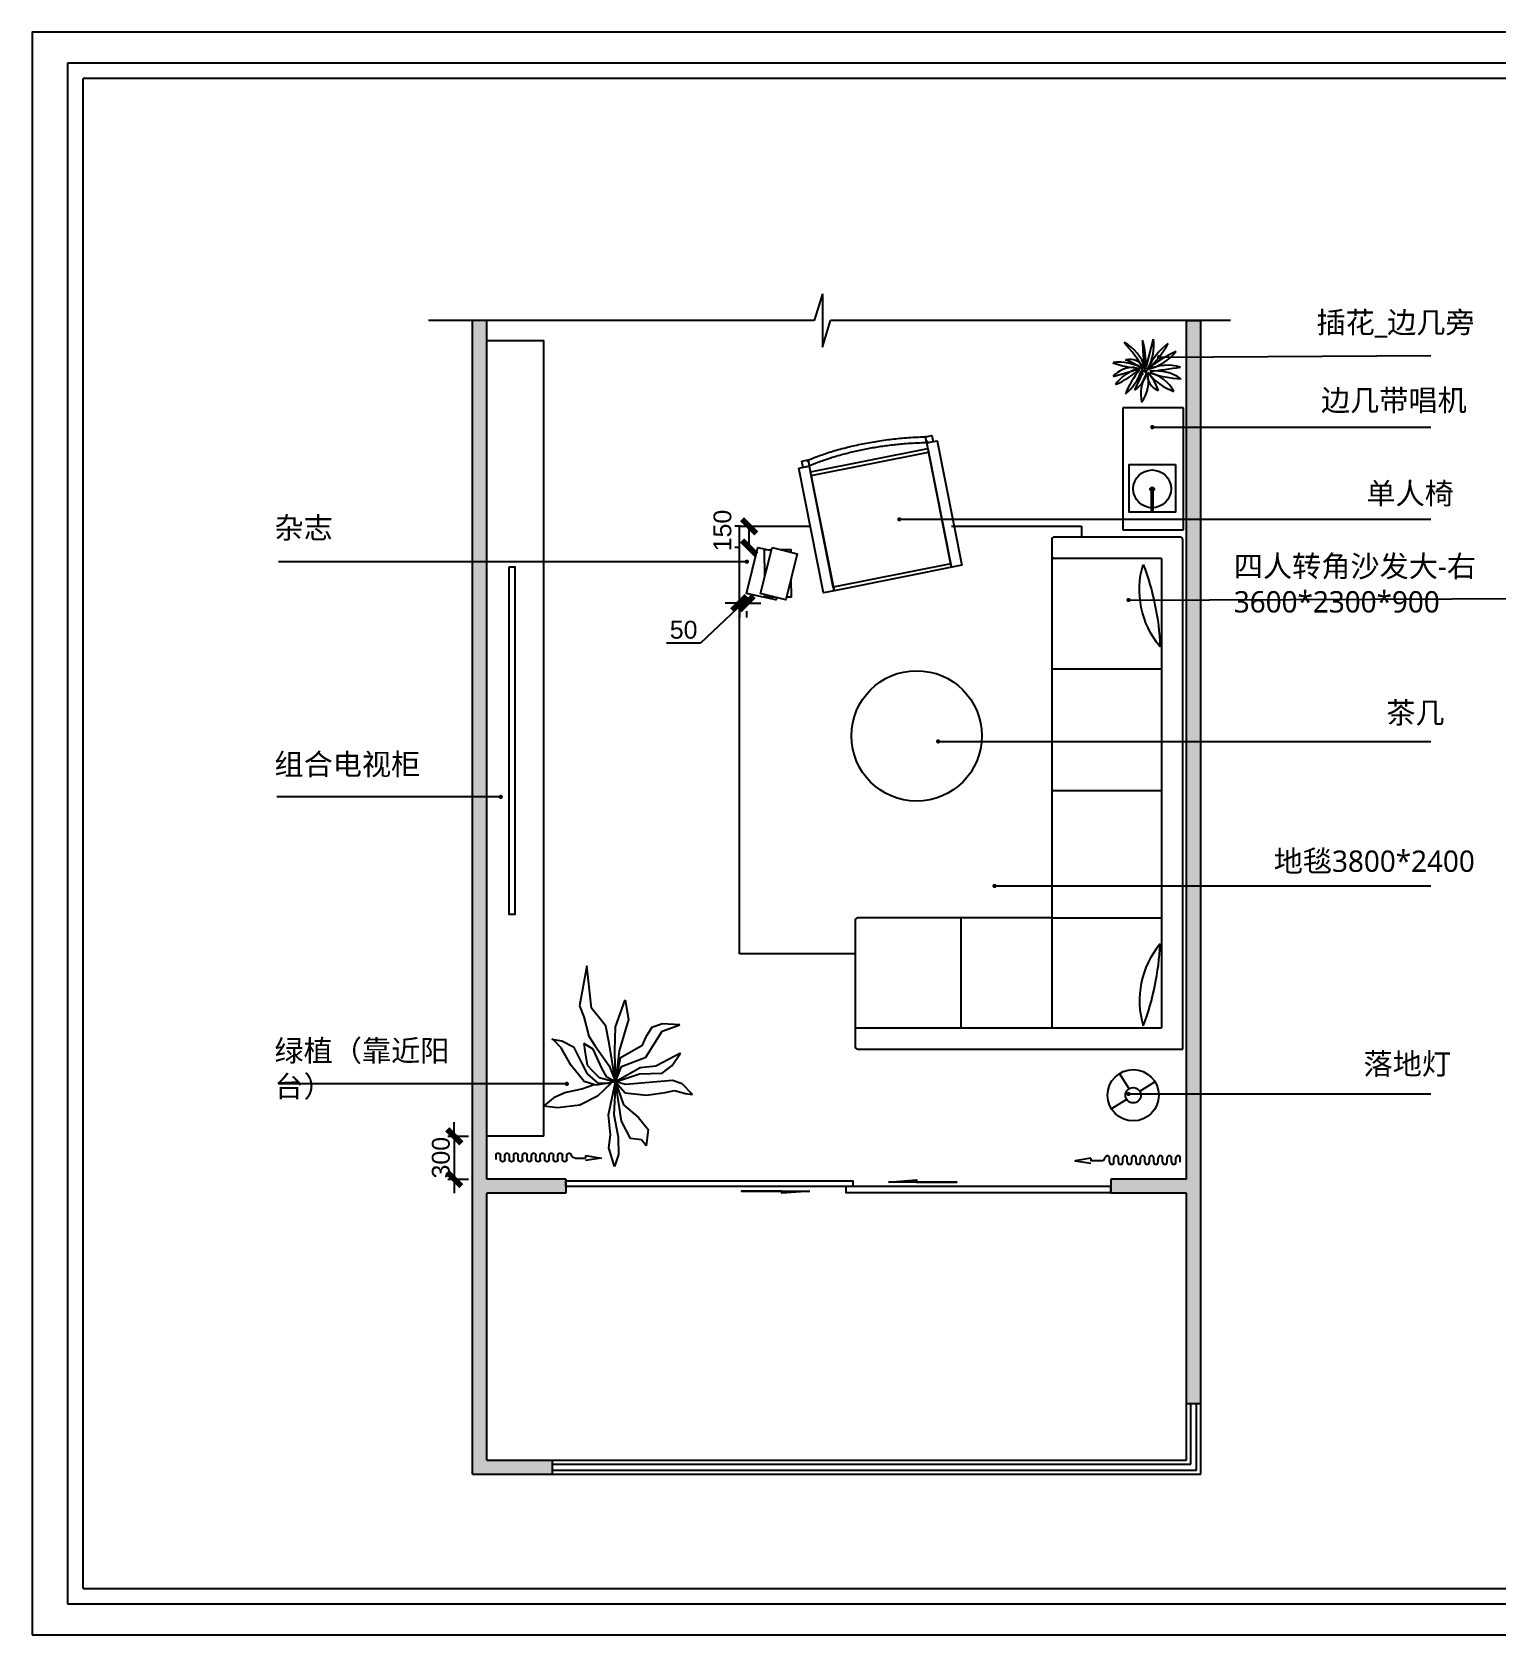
# Model space of a CAD drawing. Extents: x 96704 to 336282, y 34580 to 122302.
# Drawn here: x 152058 to 162337, y 93341 to 104589 of the extents above; entities that cross this region are included whole.
import ezdxf

# ---------------------------------------------------------------- set-up
doc = ezdxf.new("R2010")
doc.units = 0
doc.header["$LTSCALE"] = 1000
doc.header["$MEASUREMENT"] = 0
for name, color, linetype in [('A-rc 混凝土墙', 255, 'Continuous'), ('A-WINDOW-门窗', 153, 'Continuous'), ('FF-PLANTS', 86, 'Continuous'), ('PM-家具', 146, 'Continuous'), ('PUB_DIM', 3, 'Continuous'), ('WINDOW', 4, 'Continuous'), ('活动家具', 7, 'Continuous')]:
    doc.layers.add(name, color=color, linetype=linetype)
doc.styles.add('_TCH_DIM', font='SIMPLEX', dxfattribs={"bigfont": 'GBCBIG'})
doc.styles.add('ar', font='arial.ttf')
doc.styles.get("Standard").update_dxf_attribs({"font": 'gbenor.shx', "bigfont": 'gbcbig.shx'})
doc.dimstyles.new('1-50', dxfattribs={"dimscale": 50, "dimtxt": 2.5, "dimasz": 2, "dimexe": 2, "dimexo": 2.5, "dimgap": 0.6, "dimtad": 1, "dimdec": 0, "dimrnd": 0.005, "dimzin": 0, "dimdsep": 46, "dimtxsty": 'ar', "dimblk": 'ARCHTICK', "dimcen": 0.125, "dimclrd": 44, "dimclre": 44, "dimclrt": 50, "dimadec": 0, "dimazin": 0, "dimtfac": 1, "dimtdec": 0, "dimtix": 1, "dimtmove": 1, "dimatfit": 3, "dimldrblk": 'DOT', "dimfxl": 1, "dimtvp": 1, "dimtolj": 1, "dimtzin": 0, "dimarcsym": 0})
doc.dimstyles.new('ISO-25', dxfattribs={"dimtxt": 2.5, "dimasz": 2.5, "dimexe": 1.25, "dimexo": 0.625, "dimtad": 1, "dimtxsty": 'Standard', "dimcen": 2.5, "dimadec": 0, "dimazin": 0, "dimtfac": 1, "dimtmove": 0, "dimatfit": 3, "dimfxl": 1, "dimarcsym": 0})
pattern_1 = [(225, (272146.878, 124995.736), (17.6776695, -17.6776695), []), (230, (272146.88, 124995.736), (-71.726018, 6.275213), [7.5, -82.5]), (175, (272146.88, 124995.736), (13.875133, -75.219213), [6, -66]), (280.4514, (272140.9, 124996.26), (-57.85094, -68.943954), [6.37402, -70.11421]), (226.1842, (272146.88, 124975.74), (-106.724105, 16.5519), [11.25, -123.75]), (276.6356, (272137.98, 124977.12), (-93.46627, -97.41179), [9.56103, -105.1713]), (171.1842, (272146.88, 124975.74), (-93.46619, -97.41186), [9, -99]), (201, (272136.88, 124980.736), (-59.690705, 40.26189), [7.5, -82.5]), (146, (272136.88, 124980.736), (-24.331533, -72.515005), [6, -66]), (251.4514, (272131.904, 124984.09), (-84.022263, -32.25305), [6.37402, -70.11421]), (217.5, (272146.878, 124995.736), (-1.2159855, -33.2893854), [0, -65.2, 0, -67, 0, -66.25]), (187.5, (272146.88, 124995.736), (-26.306954, -39.441171), [0, -38.2, 0, -63.7, 0, -25.25]), (147.5, (272169.178, 124995.736), (-53.3822436, 2.255487), [0, -25, 0, -78, 0, -103.5]), (137.5, (272179.18, 124995.736), (-58.318617, -10.010498), [0, -32.5, 0, -51.8, 0, -73.5])]

# ---------------------------------------------------------------- blocks, each defined once
blk = doc.blocks.new('图框2')
at = {"color": 251}
for p, q in [((25027, 17757), (372, 17757)), ((372, 17757), (372, 493)), ((372, 493), (25027, 493))]:
    blk.add_line(p, q, dxfattribs=at)
for p, q in [((24853, 17583), (546, 17583)), ((546, 667), (546, 17583)), ((546, 667), (24853, 667))]:
    blk.add_line(p, q)
blk.add_lwpolyline([(-25, 145), (25375, 145), (25375, 18105), (-25, 18105)], close=True)
blk = doc.blocks.new('wetghfwefw')
at = {"layer": 'A-WINDOW-门窗', "color": 9}
for p, q in [((10350, 3958), (10277, 3958)), ((10407, 3948), (10407, 3977)), ((10438, 3948), (10438, 3977)), ((10470, 3948), (10470, 3977)), ((10501, 3948), (10501, 3977)), ((10532, 3948), (10532, 3977)), ((10563, 3948), (10563, 3977)), ((10594, 3948), (10594, 3977)), ((10625, 3948), (10625, 3977)), ((10656, 3948), (10656, 3977)), ((10687, 3948), (10687, 3977)), ((10718, 3948), (10718, 3977)), ((10749, 3948), (10749, 3977)), ((10780, 3948), (10780, 3977)), ((10811, 3948), (10811, 3977)), ((10842, 3948), (10842, 3977)), ((10873, 3948), (10873, 3977)), ((10904, 3948), (10904, 3977))]:
    blk.add_line(p, q, dxfattribs=at)
for points in [[(10277, 3976), (10167, 3958), (10277, 3941)], [(10277, 3976), (10277, 3958)]]:
    blk.add_lwpolyline(points, dxfattribs=at)
for centre, radius, start, end in [((10350, 3985), 27, 270, 348.9905), ((10392, 3977), 15.5, 0, 168.9905), ((10423, 3948), 15.5, 180, 0), ((10454, 3977), 15.5, 0, 180), ((10485, 3948), 15.5, 180, 0), ((10516, 3977), 15.5, 0, 180), ((10547, 3948), 15.5, 180, 0), ((10578, 3977), 15.5, 0, 180), ((10609, 3948), 15.5, 180, 0), ((10640, 3977), 15.5, 0, 180), ((10671, 3948), 15.5, 180, 0), ((10702, 3977), 15.5, 0, 180), ((10733, 3948), 15.5, 180, 0), ((10765, 3977), 15.5, 0, 180), ((10796, 3948), 15.5, 180, 0), ((10827, 3977), 15.5, 0, 180), ((10858, 3948), 15.5, 180, 0), ((10889, 3977), 15.5, 0, 180)]:
    blk.add_arc(centre, radius, start, end, dxfattribs=at)
blk = doc.blocks.new('5465476767')
for p, q in [((-151868, -28178), (-151868, -29058)), ((-148275, -28158), (-151848, -28158)), ((-148275, -30438), (-148275, -28158)), ((-151718, -28308), (-148425, -28308)), ((-151718, -28308), (-151718, -29058)), ((-150941, -28308), (-150941, -28408)), ((-150087, -28308), (-150087, -28408)), ((-149195, -29078), (-149195, -28308)), ((-148425, -30458), (-148425, -28308)), ((-150941, -28408), (-150941, -29078)), ((-150087, -28408), (-150087, -29078)), ((-151848, -29078), (-149195, -29078)), ((-151848, -29078), (-151738, -29078)), ((-149195, -29078), (-149195, -30438)), ((-149195, -29078), (-148425, -29078)), ((-148525, -29713), (-149195, -29713)), ((-148425, -29713), (-148525, -29713)), ((-149175, -30458), (-148295, -30458))]:
    blk.add_line(p, q)
for points in [[(-151675, -28436, -0.083637), (-151101, -28318, -0.251952)], [(-148438, -28436, 0.083637), (-149011, -28318, 0.251952)]]:
    blk.add_lwpolyline(points, format="xyb", close=True)
for centre, start, end in [((-151848, -28178), 90, 180), ((-151848, -29058), 180, 270), ((-151848, -29058), 180, 270), ((-151738, -29058), 270, 0), ((-149175, -30438), 179.9998, 270), ((-148295, -30438), 270, 0)]:
    blk.add_arc(centre, 20, start, end)
blk = doc.blocks.new('54645765767')
for p, q in [((-132508, -22070), (-132508, -22495)), ((-131653, -22070), (-132508, -22070)), ((-131653, -22495), (-131653, -22070)), ((-132508, -22495), (-131653, -22495))]:
    blk.add_line(p, q)
for points in [[(-132111, -22125), (-131776, -22125), (-131776, -22451), (-132111, -22451)], [(-131938, -22285), (-131788, -22285), (-131788, -22294), (-131938, -22294)]]:
    blk.add_lwpolyline(points, close=True)
for centre, major_axis, ratio in [((-131940, -22289), (0, -133), 0.996211), ((-131938, -22289), (0, -14.3), 0.958156)]:
    blk.add_ellipse(centre, major_axis=major_axis, ratio=ratio)
blk = doc.blocks.new('56547665767')
for p, q in [((-128594, -22123), (-128541, -21925)), ((-128623, -22160), (-128652, -22213))]:
    blk.add_line(p, q)
for centre, radius, start, end in [((-129146, -22092), 550, 357.3527, 16.7883), ((-127343, -21933), 1276, 180.0406, 189.2545), ((-128899, -21964), 360, 332.5578, 6.201), ((-128889, -22213), 300, 17.0473, 61.9276), ((-129539, -22682), 1078, 30.5938, 42.8173), ((-128166, -22317), 454, 127.198, 155.6633), ((-129084, -21600), 736, 313.3426, 331.0902), ((-128096, -22685), 732, 113.0908, 131.3416), ((-128661, -21789), 356, 283.5808, 321.3981), ((-128784, -22425), 338, 60.7276, 97.1833), ((-128608, -21493), 636, 249.9068, 267.3206), ((-128684, -22312), 189, 87.2952, 138.3612), ((-131808, -11688), 10914, 285.8626, 286.9), ((-128591, -22386), 259, 99.8628, 146.7938), ((-129113, -21577), 733, 294.5444, 310.3893), ((-128080, -22587), 716, 141.6493, 157.0931), ((-128974, -22027), 367, 309.798, 340.3125), ((-128709, -22176), 109, 23.5543, 105.4167), ((-129006, -22772), 750, 58.4211, 69.0755), ((-128623, -22152), 6.7, 231.0779, 160.3125), ((-128265, -21919), 396, 217.0365, 250.1741), ((-128443, -22435), 327, 74.0908, 114.731), ((-128888, -19052), 3115, 275.8835, 279.8947), ((-128527, -22461), 313, 55.4562, 97.3507), ((-128787, -22111), 204, 303.2932, 344.4946), ((-128029, -22540), 696, 147.3863, 158.1538), ((-128325, -22315), 306, 153.2316, 189.604), ((-128805, -22224), 228, 321.3411, 16.1962), ((-128476, -22180), 109, 169.4664, 253.7979), ((-128970, -22472), 500, 21.9119, 38.5429), ((-128308, -21405), 799, 250.9603, 267.0647), ((-128641, -22428), 278, 29.4585, 74.8757)]:
    blk.add_arc(centre, radius, start, end)
for points in [[(-128629, -22135), (-128579, -22143), (-128621, -22155), (-128592, -22165)], [(-128599, -22126), (-128579, -22131), (-128599, -22137), (-128579, -22142)]]:
    blk.add_solid(points)
blk = doc.blocks.new('345668009')
for points in [[(-136082, -21578), (-136037, -21578), (-136037, -21623), (-136082, -21623)], [(-135197, -21579), (-135152, -21579), (-135152, -21624), (-135197, -21624)], [(-136112, -21623), (-136037, -21623), (-136037, -22514), (-136112, -22514)]]:
    blk.add_lwpolyline(points, close=True)
for points in [[(-135122, -22514), (-136037, -22514), (-136037, -21664)], [(-136037, -21664), (-135197, -21664), (-135197, -22516)], [(-135197, -22488), (-136037, -22488), (-136037, -21690)], [(-136037, -21690), (-135197, -21690), (-135197, -22516)], [(-135197, -22516), (-135197, -21623)], [(-135197, -21623), (-135122, -21623), (-135122, -22514)]]:
    blk.add_lwpolyline(points)
blk.add_open_spline([(-136037, -21619), (-135655, -21544), (-135197, -21619), (-135197, -21600), (-135197, -21581), (-135655, -21507), (-136037, -21581), (-136037, -21600), (-136037, -21618)], degree=2, knots=[0, 0, 0, 1, 1, 2, 2, 3, 3, 4, 4, 4])
blk = doc.blocks.new('54657676')
for points in [[(-133808, -22502), (-133812, -22518), (-134018, -22474), (-133938, -22151), (-133844, -22171)], [(-133889, -22353), (-133891, -22167), (-133843, -22166)], [(-133779, -22166), (-133708, -22166), (-133708, -22184)], [(-133707, -22374), (-133706, -22499), (-133738, -22499)], [(-133819, -22499), (-133889, -22500), (-133889, -22482)]]:
    blk.add_lwpolyline(points)
blk.add_lwpolyline([(-133839, -22151), (-133662, -22195), (-133743, -22518), (-133920, -22474)], close=True)
blk = doc.blocks.new('3465465767')
for p, q in [((-126743, -21801), (-126759, -21870)), ((-126678, -21720), (-126743, -21801)), ((-126689, -21848), (-126678, -21769)), ((-126678, -21769), (-126678, -21720)), ((-127152, -21867), (-127145, -21987)), ((-127092, -21983), (-127152, -21867)), ((-126955, -21838), (-126903, -21912)), ((-126861, -21885), (-126955, -21838)), ((-126903, -21912), (-126843, -21998)), ((-126801, -21949), (-126861, -21885)), ((-126759, -21870), (-126720, -22058)), ((-126668, -21912), (-126689, -21848)), ((-126633, -22039), (-126668, -21912)), ((-127145, -21987), (-127109, -22058)), ((-126899, -22077), (-127092, -21983)), ((-126843, -21998), (-126819, -22107)), ((-126777, -22107), (-126801, -21949)), ((-126633, -22190), (-126633, -22039)), ((-126471, -22077), (-126395, -22000)), ((-126395, -22000), (-126280, -22000)), ((-126280, -22000), (-126319, -22038)), ((-126319, -22038), (-126319, -22115)), ((-127109, -22058), (-127039, -22092)), ((-127039, -22092), (-126973, -22114)), ((-126973, -22114), (-126924, -22182)), ((-126812, -22238), (-126899, -22077)), ((-126819, -22107), (-126700, -22267)), ((-126700, -22267), (-126777, -22107)), ((-126720, -22058), (-126692, -22193)), ((-126547, -22191), (-126471, -22077)), ((-126319, -22115), (-126433, -22191)), ((-127281, -22268), (-127147, -22228)), ((-127085, -22313), (-127281, -22268)), ((-127147, -22228), (-126920, -22268)), ((-126700, -22267), (-126966, -22343)), ((-126924, -22182), (-126871, -22253)), ((-126920, -22268), (-126700, -22267)), ((-126700, -22267), (-126917, -22298)), ((-126871, -22253), (-126700, -22267)), ((-126700, -22267), (-126812, -22238)), ((-126808, -22325), (-126700, -22267)), ((-126700, -22267), (-126727, -22332)), ((-126717, -22385), (-126700, -22267)), ((-126700, -22267), (-126633, -22190)), ((-126433, -22191), (-126700, -22267)), ((-126700, -22267), (-126547, -22191)), ((-126692, -22193), (-126700, -22267)), ((-126700, -22267), (-126472, -22250)), ((-126465, -22287), (-126700, -22267)), ((-126700, -22267), (-126661, -22400)), ((-126472, -22250), (-126317, -22201)), ((-126328, -22257), (-126465, -22287)), ((-126235, -22257), (-126328, -22257)), ((-126317, -22201), (-126197, -22184)), ((-126111, -22203), (-126235, -22257)), ((-126197, -22184), (-126111, -22203)), ((-127081, -22381), (-127119, -22419)), ((-126917, -22298), (-127085, -22313)), ((-126966, -22343), (-127081, -22381)), ((-126938, -22441), (-126808, -22325)), ((-126784, -22374), (-126910, -22449)), ((-126727, -22332), (-126784, -22374)), ((-126689, -22295), (-126585, -22381)), ((-126678, -22389), (-126689, -22295)), ((-126585, -22381), (-126509, -22496)), ((-127195, -22496), (-127486, -22563)), ((-127119, -22419), (-127195, -22496)), ((-127127, -22542), (-126997, -22490)), ((-126997, -22490), (-126938, -22441)), ((-126910, -22449), (-126941, -22520)), ((-126892, -22505), (-126794, -22479)), ((-126805, -22520), (-126734, -22471)), ((-126794, -22479), (-126756, -22434)), ((-126678, -22486), (-126777, -22588)), ((-126756, -22434), (-126717, -22385)), ((-126734, -22471), (-126678, -22389)), ((-126661, -22400), (-126678, -22486)), ((-126623, -22496), (-126661, -22419)), ((-126585, -22610), (-126623, -22496)), ((-126509, -22496), (-126471, -22648)), ((-127486, -22563), (-127201, -22580)), ((-127201, -22580), (-127127, -22542)), ((-126943, -22674), (-126910, -22588)), ((-126941, -22520), (-126892, -22505)), ((-126910, -22588), (-126805, -22520)), ((-126777, -22588), (-126892, -22674)), ((-126946, -22746), (-126943, -22674)), ((-126892, -22674), (-126941, -22734)), ((-126547, -22675), (-126585, -22610)), ((-126471, -22746), (-126547, -22675)), ((-126471, -22648), (-126471, -22746)), ((-126941, -22734), (-126946, -22746))]:
    blk.add_line(p, q)
blk = doc.blocks.new('_ArchTick')
at = {"color": 0, "linetype": 'ByBlock', "const_width": 0.4}
blk.add_lwpolyline([(-0.5, -0.5), (0.5, 0.5)], dxfattribs=at)
blk = doc.blocks.new('*D109')
at = {"layer": 'A-WINDOW-门窗', "color": 3, "lineweight": -2, "transparency": 16777216}
for p, q in [((155021, 96840), (155021, 96940)), ((154975, 96840), (155121, 96840)), ((155021, 96840), (155021, 96540)), ((154975, 96540), (155121, 96540)), ((155021, 96540), (155021, 96440))]:
    blk.add_line(p, q, dxfattribs=at)
at = {"layer": 'Defpoints', "color": 0, "transparency": 16777216}
for p in [(154850, 96840), (154850, 96540), (155021, 96540)]:
    blk.add_point(p, dxfattribs=at)
at = {"layer": 'A-WINDOW-门窗', "color": 3, "lineweight": -2, "transparency": 16777216, "xscale": 100, "yscale": 100, "zscale": 100}
for p, rotation in [((155021, 96840), 270), ((155021, 96540), 90)]:
    blk.add_blockref('_ArchTick', p, dxfattribs=dict(at, rotation=rotation))
at = {"layer": 'A-WINDOW-门窗', "color": 255, "transparency": 16777216, "insert": (154927, 96690), "char_height": 125, "attachment_point": 5, "rotation": 90, "style": 'ar'}
blk.add_mtext('\\A1;300', dxfattribs=at)
blk = doc.blocks.new('_Dot')
at = {"color": 0, "linetype": 'ByBlock', "lineweight": -2}
blk.add_line((-0.5, 0), (-1, 0), dxfattribs=at)
at = {"color": 0, "linetype": 'ByBlock', "const_width": 0.5}
blk.add_lwpolyline([(-0.25, 0, 1), (0.25, 0, 1)], format="xyb", close=True, dxfattribs=at)
blk = doc.blocks.new('*D144')
at = {"layer": 'A-WINDOW-门窗', "color": 3, "lineweight": -2, "transparency": 16777216}
for p, q in [((157027, 101121), (156990, 101121)), ((157090, 100972), (157090, 101121)), ((157027, 100972), (156990, 100972))]:
    blk.add_line(p, q, dxfattribs=at)
at = {"layer": 'Defpoints', "color": 0, "transparency": 16777216}
for p in [(157090, 101121), (157152, 101121), (157152, 100972)]:
    blk.add_point(p, dxfattribs=at)
at = {"layer": 'A-WINDOW-门窗', "color": 3, "lineweight": -2, "transparency": 16777216, "xscale": 100, "yscale": 100, "zscale": 100}
for p, rotation in [((157090, 101121), 90), ((157090, 100972), 270)]:
    blk.add_blockref('_ArchTick', p, dxfattribs=dict(at, rotation=rotation))
at = {"layer": 'A-WINDOW-门窗', "color": 255, "transparency": 16777216, "insert": (156903, 101091), "char_height": 125, "attachment_point": 5, "rotation": 90, "style": 'ar'}
blk.add_mtext('\\A1;150', dxfattribs=at)
blk = doc.blocks.new('*D145')
at = {"layer": 'A-WINDOW-门窗', "color": 3, "lineweight": -2, "transparency": 16777216}
for p, q in [((157046, 100581), (156749, 100300)), ((157021, 100581), (156921, 100581)), ((157071, 100581), (157021, 100581)), ((157071, 100581), (157021, 100581)), ((157071, 100581), (157171, 100581)), ((157021, 100524), (157021, 100481)), ((157071, 100524), (157071, 100481)), ((156749, 100300), (156511, 100300))]:
    blk.add_line(p, q, dxfattribs=at)
at = {"layer": 'Defpoints', "color": 0, "transparency": 16777216}
for p in [(157021, 100649), (157021, 100581), (157071, 100649)]:
    blk.add_point(p, dxfattribs=at)
at = {"layer": 'A-WINDOW-门窗', "color": 3, "lineweight": -2, "transparency": 16777216, "xscale": 100, "yscale": 100, "zscale": 100}
blk.add_blockref('_ArchTick', (157021, 100581), dxfattribs=at)
at = {"layer": 'A-WINDOW-门窗', "color": 3, "lineweight": -2, "transparency": 16777216, "xscale": 100, "yscale": 100, "zscale": 100, "rotation": 180}
blk.add_blockref('_ArchTick', (157071, 100581), dxfattribs=at)
at = {"layer": 'A-WINDOW-门窗', "color": 255, "transparency": 16777216, "insert": (156630, 100394), "char_height": 125, "attachment_point": 5, "style": 'ar'}
blk.add_mtext('\\A1;50', dxfattribs=at)

msp = doc.modelspace()

# ---------------------------------------------------------------- hatches: boundary and pattern name
at = {"layer": '活动家具'}
h = msp.add_hatch(dxfattribs=at)
h.set_pattern_fill('钢筋混凝土', color=251, scale=10, angle=180)
h.set_pattern_definition(pattern_1)
h.paths.add_polyline_path([(155149.1, 102564.9), (155149.1, 94468.2), (155707.7, 94468.2), (155707.7, 94568.2), (155249.1, 94568.2), (155249.1, 96440), (155803.5, 96440), (155803.5, 96540), (155249.1, 96540), (155249.1, 102564.9)])
h = msp.add_hatch(dxfattribs=at)
h.set_pattern_fill('钢筋混凝土', color=251, scale=10, angle=180)
h.set_pattern_definition(pattern_1)
h.paths.add_polyline_path([(160259.1, 102564.9), (160159.1, 102564.9), (160159.1, 96540), (159629, 96540), (159629, 96440), (160159.1, 96440), (160159.1, 94965.6), (160259.1, 94965.6)])

# ---------------------------------------------------------------- linework, layer by layer
at = {"layer": 'A-rc 混凝土墙'}
for p, q in [((155149.1, 94468.2), (155149.1, 102564.9)), ((155249.1, 96540), (155249.1, 102564.9)), ((160159.1, 96540), (160159.1, 102564.9)), ((160159.1, 102564.9), (160259.1, 102564.9)), ((160259.1, 94965.6), (160259.1, 102564.9)), ((155803.5, 96540), (155249.1, 96540)), ((155803.5, 96540), (155803.5, 96440)), ((160159.1, 96540), (159629, 96540)), ((159629, 96540), (159629, 96440)), ((155803.5, 96440), (155249.1, 96440)), ((155249.1, 94568.2), (155249.1, 96440)), ((160159.1, 96440), (159629, 96440)), ((160159.1, 94965.6), (160159.1, 96440)), ((160159.1, 94965.6), (160259.1, 94965.6)), ((155249.1, 94568.2), (155707.7, 94568.2)), ((155707.7, 94568.2), (155707.7, 94468.2)), ((155149.1, 94468.2), (155707.7, 94468.2))]:
    msp.add_line(p, q, dxfattribs=at)
at = {"layer": 'PM-家具'}
for p, q in [((155249.1, 102425.4), (155649.1, 102425.4)), ((155649.1, 96840), (155649.1, 102425.4)), ((157021.2, 101121.5), (157519, 101121.5)), ((157021.2, 98121.5), (157021.2, 101121.5)), ((158509, 101121.5), (159421.2, 101121.5)), ((159421.2, 101121.5), (159421.2, 101045.3)), ((157833, 98121.5), (157021.2, 98121.5)), ((155649.1, 96840), (155249.1, 96840))]:
    msp.add_line(p, q, dxfattribs=at)
msp.add_lwpolyline([(155405.8, 100836.3), (155445.8, 100836.3), (155445.8, 98396.3), (155405.8, 98396.3)], close=True, dxfattribs=at)
at = {"layer": 'PM-家具', "color": 250}
for points in [[(159755.9, 97173.6), (159689.1, 97280.4)], [(159830.4, 97156.6), (159937.2, 97223.4)], [(159738.9, 97099.2), (159632.1, 97032.3)]]:
    msp.add_lwpolyline(points, dxfattribs=at)
at = {"layer": 'PM-家具'}
for centre, radius in [((158265.2, 99649.8), 457.5), ((159784.7, 97127.9), 180)]:
    msp.add_circle(centre, radius, dxfattribs=at)
at = {"layer": 'PM-家具', "color": 250}
msp.add_circle((159784.7, 97127.9), 54, dxfattribs=at)
at = {"layer": 'PUB_DIM'}
for p, q in [((157603.6, 102751.2), (157545.6, 102564.9)), ((157603.6, 102751.2), (157603.6, 102378.6)), ((157545.6, 102564.9), (154840.9, 102564.9)), ((157603.6, 102378.6), (157661.6, 102564.9)), ((160468.3, 102564.9), (157661.6, 102564.9))]:
    msp.add_line(p, q, dxfattribs=at)
at = {"layer": 'WINDOW'}
for p, q in [((160159.1, 94568.2), (160159.1, 94965.6)), ((160189.1, 94538.2), (160189.1, 94965.6)), ((160229.1, 94498.2), (160229.1, 94965.6)), ((160259.1, 94468.2), (160259.1, 94965.6)), ((155707.7, 94568.2), (160159.1, 94568.2)), ((155707.7, 94538.2), (160189.1, 94538.2)), ((155707.7, 94498.2), (160229.1, 94498.2)), ((155707.7, 94468.2), (160259.1, 94468.2))]:
    msp.add_line(p, q, dxfattribs=at)
for points in [[(155803.5, 96527.7), (157817.2, 96527.7), (157817.2, 96486.7), (155803.5, 96486.7)], [(159629, 96486.7), (157767.2, 96486.7), (157767.2, 96445.8), (159629, 96445.8)]]:
    msp.add_lwpolyline(points, close=True, dxfattribs=at)
for points in [[(158068.3, 96519.1), (158265, 96533.5), (158265, 96519.1), (158548.3, 96519.1), (158068.3, 96519.1)], [(157516.1, 96454.4), (157319.4, 96440), (157319.4, 96454.4), (157036.1, 96454.4), (157516.1, 96454.4)]]:
    msp.add_lwpolyline(points, dxfattribs=at)

# ---------------------------------------------------------------- block references
at = {"xscale": 0.6263055771723246, "yscale": 0.6263055771723246, "zscale": 0.6263055771723246}
msp.add_blockref('图框2', (152073.5, 93249.8), dxfattribs=at)
at = {"xscale": -1}
msp.add_blockref('wetghfwefw', (166218, 92729.4), dxfattribs=at)
msp.add_blockref('wetghfwefw', (149211.3, 92710.9))
at = {"layer": 'FF-PLANTS'}
msp.add_blockref('56547665767', (288469.4, 124358.9), dxfattribs=at)
at = {"layer": 'FF-PLANTS', "rotation": 263.1728343719515}
msp.add_blockref('3465465767', (163199.1, -31227.2), dxfattribs=at)
at = {"layer": 'PM-家具'}
for name, p, rotation in [('54645765767', (182206.9, -30556.5), 270), ('345668009', (286727.4, 149260.1), 11.23694189647759), ('5465476767', (188290.7, -50822.9), 270)]:
    msp.add_blockref(name, p, dxfattribs=dict(at, rotation=rotation))
msp.add_blockref('54657676', (291089.6, 123122.9), dxfattribs=at)

# ---------------------------------------------------------------- texts
at = {"char_height": 150, "attachment_point": 1, "style": '_TCH_DIM'}
for s, insert, width in [('{\\fMicrosoft YaHei|b0|i0|c134|p34;插花_边几旁}', (161071, 102626.5, 0), 2525.893), ('{\\fMicrosoft YaHei|b0|i0|c134|p34;边几带唱机}', (161102.4, 102080.2, 0), 2525.893), ('{\\fMicrosoft YaHei|b0|i0|c134|p34;单人椅}', (161421, 101426.2, 0), 2525.893), ('{\\fMicrosoft YaHei|b0|i0|c134|p34;杂志}', (153758.9, 101185.7, 0), 1410), ('{\\fMicrosoft YaHei|b0|i0|c134|p34;四人转角沙发大-右3600*2300*900}', (160491, 100915.7, 0), 2525.893), ('{\\fMicrosoft YaHei|b0|i0|c134|p34;茶几}', (161561, 99887.6, 0), 1410), ('{\\fMicrosoft YaHei|b0|i0|c134|p34;组合电视柜}', (153758.9, 99525.7, 0), 1410), ('{\\fMicrosoft YaHei|b0|i0|c134|p34;地毯3800*2400}', (160771, 98845.7, 0), 1410), ('{\\fMicrosoft YaHei|b0|i0|c134|p34;绿植（靠近阳台）}', (153758.9, 97515.7, 0), 1410), ('{\\fMicrosoft YaHei|b0|i0|c134|p34;落地灯}', (161401, 97423.7, 0), 1410)]:
    msp.add_mtext(s, dxfattribs=dict(at, insert=insert, width=width))

# ---------------------------------------------------------------- dimensions: what is measured, and where the dimension line sits
at = {"layer": 'A-WINDOW-门窗', "color": 9}
dim = msp.add_linear_dim(base=(157090.3, 101121.5), p1=(157151.6, 100971.7), p2=(157151.6, 101121.5), angle=90, dimstyle='1-50', override={"dimclrd": 3, "dimclre": 3, "dimclrt": 255}, dxfattribs=at)
dim.commit()
dim.dimension.update_dxf_attribs({"geometry": '*D144', "text_midpoint": (156996.4, 101091.3), "dimtype": 160})
dim = msp.add_linear_dim(base=(157021.2, 100581.1), p1=(157071.2, 100648.6), p2=(157021.2, 100648.6), dimstyle='1-50', override={"dimclrd": 3, "dimclre": 3, "dimclrt": 255}, dxfattribs=at)
dim.commit()
dim.dimension.update_dxf_attribs({"geometry": '*D145', "text_midpoint": (156719.2, 100299.8), "dimtype": 160})
dim = msp.add_linear_dim(base=(155021.1, 96540), p1=(154849.6, 96840), p2=(154849.6, 96540), angle=90, dimstyle='1-50', override={"dimclrd": 3, "dimclre": 3, "dimclrt": 255}, dxfattribs=at)
dim.commit()
dim.dimension.update_dxf_attribs({"geometry": '*D109', "text_midpoint": (154927.2, 96690)})

# ---------------------------------------------------------------- leaders
at = {"layer": 'PUB_DIM'}
for points in [[(159966.6, 102308, 0), (161872.5, 102320, 0)], [(159919.2, 101816.7), (161872.5, 101816.7)], [(158143.6, 101169.7, 0), (161872.5, 101169.7, 0)], [(157074.2, 100872.4, 0), (153786.2, 100872.4, 0)], [(159752.2, 100603.4, 0), (163006.9, 100615.7, 0)], [(158415.9, 99611.1, 0), (161872.5, 99611.1, 0)], [(155346.7, 99221.8, 0), (153776.2, 99221.8, 0)], [(158811.9, 98596.8, 0), (161872.5, 98596.8, 0)], [(155810.4, 97208.2, 0), (153786.2, 97208.2, 0)], [(159752.2, 97137.2, 0), (161872.5, 97137.2, 0)]]:
    msp.add_leader(points, dimstyle='ISO-25', override={"dimscale": 0, "dimasz": 120, "dimtad": 0, "dimldrblk": 'DotSmall', "dimfxl": 100, "dimfxlon": 1, "dimarcsym": 1}, dxfattribs=at)

doc.saveas('drawing.dxf')
